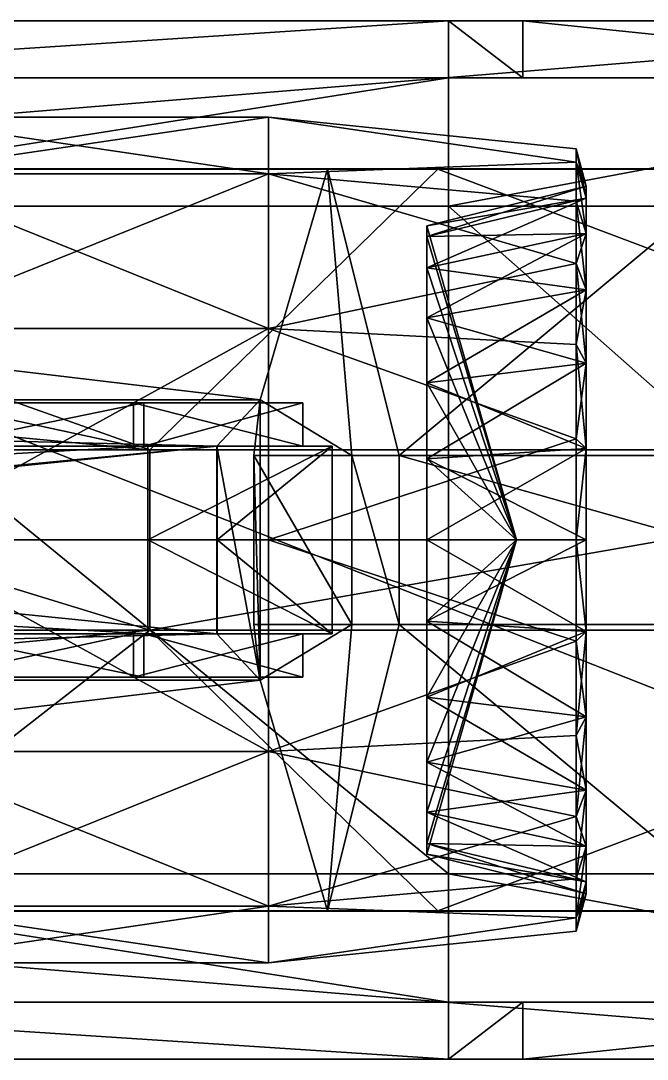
# Model space of a CAD drawing. Extents: x -4.92 to 4.89, y -0.62 to 0.62.
# Drawn here: x -0.315 to 0.018, y -0.276 to 0.276 of the extents above; entities that cross this region are included whole.
import ezdxf

# ---------------------------------------------------------------- set-up
doc = ezdxf.new("R2010")
doc.units = 0

msp = doc.modelspace()

# ---------------------------------------------------------------- linework, layer by layer
for points in [[(0.27942, 0.27597, 2.31236), (-0.04843, 0.27597, 2.19235), (-0.76713, 0.27597, 2.30924)], [(-0.04843, 0.27597, 2.19235), (-0.088, 0.27597, 2.17809), (-0.76713, 0.27597, 2.30924)], [(-0.76713, 0.27597, 2.30924), (-0.088, 0.27597, 2.17809), (-0.55193, 0.27597, 2.167)], [(0.27942, 0.27597, 2.31236), (-0.76713, 0.27597, 2.30924), (-0.6795, 0.19724, 2.45798)], [(0.27942, 0.27597, 2.31236), (-0.6795, 0.19724, 2.45798), (0.32112, 0.19724, 2.45514)], [(-0.088, 0.27597, 2.17809), (-0.55193, 0.24573, 2.17176), (-0.55193, 0.27597, 2.167)], [(-0.088, 0.27597, 2.17809), (-0.088, 0.24573, 2.17809), (-0.55193, 0.24573, 2.17176)], [(-0.04843, 0.24573, 2.19235), (-0.088, 0.27597, 2.17809), (-0.04843, 0.27597, 2.19235)], [(-0.04843, 0.24573, 2.19235), (-0.088, 0.24573, 2.17809), (-0.088, 0.27597, 2.17809)], [(0.24361, 0.24573, 2.18933), (-0.04843, 0.27597, 2.19235), (0.24361, 0.27597, 2.18933)], [(0.27942, 0.27597, 2.31236), (0.24361, 0.27597, 2.18933), (-0.04843, 0.27597, 2.19235)], [(0.24361, 0.24573, 2.18933), (-0.04843, 0.24573, 2.19235), (-0.04843, 0.27597, 2.19235)], [(-0.088, 0.24573, 2.22058), (-0.55193, 0.24573, 2.17176), (-0.088, 0.24573, 2.17809)], [(-0.55193, 0.24573, 2.17176), (-0.088, 0.24573, 2.29998), (-0.52126, 0.17742, 2.42737)], [(-0.55193, 0.24573, 2.17176), (-0.088, 0.24573, 2.22058), (-0.088, 0.24573, 2.29998)], [(-0.52126, 0.17742, 2.42737), (-0.088, 0.24573, 2.29998), (-0.088, 0.17742, 2.42737)], [(0.24361, 0.24573, 2.18933), (-0.088, 0.24573, 2.29998), (-0.088, 0.24573, 2.22058)], [(-0.088, 0.24573, 2.22058), (-0.04843, 0.24573, 2.19235), (0.24361, 0.24573, 2.18933)], [(-0.088, 0.24573, 2.22058), (-0.088, 0.24573, 2.17809), (-0.04843, 0.24573, 2.19235)], [(-0.088, 0.17742, 2.42737), (0.27581, 0.24573, 2.29998), (0.31311, 0.17742, 2.42737)], [(0.24361, 0.24573, 2.18933), (0.27581, 0.24573, 2.29998), (-0.088, 0.24573, 2.29998)], [(-0.088, 0.17742, 2.42737), (-0.088, 0.24573, 2.29998), (0.27581, 0.24573, 2.29998)], [(-0.38729, 0.22481, 2.18523), (-0.18354, 0.19469, 2.29764), (-0.18354, 0.22481, 2.18523)], [(-0.38729, 0.19469, 2.07283), (-0.18354, 0.22481, 2.18523), (-0.18354, 0.19469, 2.07283)], [(-0.38729, 0.22481, 2.18523), (-0.38729, 0.19469, 2.29764), (-0.18354, 0.19469, 2.29764)], [(-0.38729, 0.19469, 2.07283), (-0.38729, 0.22481, 2.18523), (-0.18354, 0.22481, 2.18523)], [(-0.02019, 0.20793, 2.18523), (-0.18354, 0.22481, 2.18523), (-0.02019, 0.20084, 2.23905)], [(-0.02019, 0.20084, 2.13142), (-0.18354, 0.22481, 2.18523), (-0.02019, 0.20793, 2.18523)], [(-0.18354, 0.19469, 2.07283), (-0.18354, 0.22481, 2.18523), (-0.02019, 0.20084, 2.13142)], [(-0.18354, 0.22481, 2.18523), (-0.18354, 0.19469, 2.29764), (-0.02019, 0.20084, 2.23905)], [(-0.02019, 0.20793, 2.18523), (-0.0149, 0.18167, 2.13655), (-0.02019, 0.20084, 2.13142)], [(-0.02019, 0.20084, 2.23905), (-0.0149, 0.18808, 2.18523), (-0.02019, 0.20793, 2.18523)], [(-0.02019, 0.20793, 2.18523), (-0.0149, 0.18808, 2.18523), (-0.0149, 0.18167, 2.13655)], [(-0.02019, 0.18007, 2.08127), (-0.18354, 0.19469, 2.07283), (-0.02019, 0.20084, 2.13142)], [(-0.02019, 0.20084, 2.23905), (-0.18354, 0.19469, 2.29764), (-0.02019, 0.18007, 2.2892)], [(-0.02019, 0.18007, 2.2892), (-0.0149, 0.18167, 2.23391), (-0.02019, 0.20084, 2.23905)], [(-0.02019, 0.20084, 2.13142), (-0.0149, 0.16288, 2.09119), (-0.02019, 0.18007, 2.08127)], [(-0.02019, 0.20084, 2.13142), (-0.0149, 0.18167, 2.13655), (-0.0149, 0.16288, 2.09119)], [(-0.02019, 0.20084, 2.23905), (-0.0149, 0.18167, 2.23391), (-0.0149, 0.18808, 2.18523)], [(-0.18799, 0.0745, 0.09654), (-1.22468, 0.0745, 0.0974), (-1.21911, 0.19714, 0.17546)], [(-0.18799, 0.0745, 0.09654), (-1.21911, 0.19714, 0.17546), (-0.15232, 0.19714, 0.16852)], [(-0.15232, 0.19714, 0.16852), (-1.21911, 0.19714, 0.17546), (-0.66686, 0.19714, 0.54631)], [(-0.6795, 0.19724, 2.45798), (0.32112, -0.19724, 2.45514), (0.32112, 0.19724, 2.45514)], [(-0.6795, 0.19724, 2.45798), (-0.6795, -0.19724, 2.45798), (0.32112, -0.19724, 2.45514)], [(-0.2465, 0.04791, 0.66343), (-0.66686, 0.19714, 0.54631), (-0.55903, 0.07726, 0.66343)], [(-0.15232, 0.19714, 0.16852), (-0.66686, 0.19714, 0.54631), (-0.09364, 0.19714, 0.54631)], [(-0.2465, 0.04791, 0.66343), (-0.09364, 0.19714, 0.54631), (-0.66686, 0.19714, 0.54631)], [(-0.38729, 0.19469, 2.29764), (-0.18354, 0.1124, 2.37992), (-0.18354, 0.19469, 2.29764)], [(-0.38729, 0.1124, 1.92384), (-0.18354, 0.19469, 2.07283), (-0.18354, 0.1124, 1.92384)], [(-0.38729, 0.19469, 2.29764), (-0.38729, 0.1124, 2.37992), (-0.18354, 0.1124, 2.37992)], [(-0.38729, 0.1124, 1.92384), (-0.38729, 0.19469, 2.07283), (-0.18354, 0.19469, 2.07283)], [(-0.09364, 0.19714, 0.54631), (-0.2465, 0.04791, 0.66343), (0.30185, 0.04791, 0.66343)], [(-0.18799, 0.0745, 0.09654), (-0.15232, 0.19714, 0.16852), (-0.13933, 0.045, 0.03484)], [(-0.02019, 0.18007, 2.2892), (-0.18354, 0.19469, 2.29764), (-0.02019, 0.14703, 2.33226)], [(-0.02019, 0.14703, 2.03821), (-0.18354, 0.19469, 2.07283), (-0.02019, 0.18007, 2.08127)], [(-0.18354, 0.1124, 1.92384), (-0.18354, 0.19469, 2.07283), (-0.02019, 0.14703, 2.03821)], [(-0.18354, 0.19469, 2.29764), (-0.18354, 0.1124, 2.37992), (-0.02019, 0.14703, 2.33226)], [(-0.11418, 0.045, -0.02084), (-0.15232, 0.19714, 0.16852), (0.06837, 0.19714, 0.15785)], [(-0.09364, 0.19714, 0.54631), (0.06837, 0.19714, 0.15785), (-0.15232, 0.19714, 0.16852)], [(-0.11418, 0.045, -0.02084), (-0.13933, 0.045, 0.03484), (-0.15232, 0.19714, 0.16852)], [(0.20375, 0.045, -0.02084), (-0.11418, 0.045, -0.02084), (0.06837, 0.19714, 0.15785)], [(-0.09364, 0.19714, 0.54631), (0.30185, 0.04791, 0.66343), (0.15498, 0.19714, 0.54631)], [(-0.09364, 0.19714, 0.54631), (0.15498, 0.19714, 0.54631), (0.06837, 0.19714, 0.15785)], [(-0.0149, 0.18808, 2.18523), (-0.09952, 0.1613, 2.22831), (-0.09952, 0.16699, 2.18509)], [(-0.0149, 0.18167, 2.13655), (-0.0149, 0.18808, 2.18523), (-0.09952, 0.16699, 2.18509)], [(-0.0149, 0.18808, 2.18523), (-0.0149, 0.18167, 2.23391), (-0.09952, 0.1613, 2.22831)], [(-0.088, -0.17742, 2.42737), (-0.52126, 0.17742, 2.42737), (-0.088, 0.17742, 2.42737)], [(-0.088, -0.17742, 2.42737), (-0.52126, -0.17742, 2.42737), (-0.52126, 0.17742, 2.42737)], [(-0.0149, 0.18167, 2.13655), (-0.09952, 0.16699, 2.18509), (-0.09952, 0.1613, 2.14187)], [(-0.0149, 0.18167, 2.23391), (-0.09952, 0.14462, 2.26858), (-0.09952, 0.1613, 2.22831)], [(-0.0149, 0.18167, 2.23391), (-0.0149, 0.16288, 2.27927), (-0.09952, 0.14462, 2.26858)], [(-0.0149, 0.16288, 2.09119), (-0.0149, 0.18167, 2.13655), (-0.09952, 0.1613, 2.14187)], [(0.31311, -0.17742, 2.42737), (-0.088, 0.17742, 2.42737), (0.31311, 0.17742, 2.42737)], [(0.31311, -0.17742, 2.42737), (-0.088, -0.17742, 2.42737), (-0.088, 0.17742, 2.42737)], [(-0.02019, 0.18007, 2.2892), (-0.0149, 0.16288, 2.27927), (-0.0149, 0.18167, 2.23391)], [(-0.02019, 0.18007, 2.2892), (-0.0149, 0.13299, 2.31823), (-0.0149, 0.16288, 2.27927)], [(-0.02019, 0.14703, 2.03821), (-0.02019, 0.18007, 2.08127), (-0.0149, 0.16288, 2.09119)], [(-0.02019, 0.18007, 2.2892), (-0.02019, 0.14703, 2.33226), (-0.0149, 0.13299, 2.31823)], [(-0.09952, 0.1613, 2.14187), (-0.09952, 0.16699, 2.18509), (-0.05182, 0, 2.18509)], [(-0.09952, 0.16699, 2.18509), (-0.09952, 0.1613, 2.22831), (-0.05182, 0, 2.18509)], [(-0.0149, 0.16288, 2.09119), (-0.09952, 0.1613, 2.14187), (-0.09952, 0.14462, 2.1016)], [(-0.0149, 0.16288, 2.27927), (-0.09952, 0.11808, 2.30317), (-0.09952, 0.14462, 2.26858)], [(-0.0149, 0.13299, 2.05224), (-0.0149, 0.16288, 2.09119), (-0.09952, 0.14462, 2.1016)], [(-0.0149, 0.16288, 2.27927), (-0.0149, 0.13299, 2.31823), (-0.09952, 0.11808, 2.30317)], [(-0.09952, 0.1613, 2.22831), (-0.09952, 0.14462, 2.26858), (-0.05182, 0, 2.18509)], [(-0.09952, 0.14462, 2.1016), (-0.09952, 0.1613, 2.14187), (-0.05182, 0, 2.18509)], [(-0.02019, 0.14703, 2.03821), (-0.0149, 0.16288, 2.09119), (-0.0149, 0.13299, 2.05224)], [(-0.02019, 0.10396, 2.00516), (-0.18354, 0.1124, 1.92384), (-0.02019, 0.14703, 2.03821)], [(-0.02019, 0.14703, 2.33226), (-0.18354, 0.1124, 2.37992), (-0.02019, 0.10396, 2.3653)], [(-0.0149, 0.13299, 2.05224), (-0.09952, 0.14462, 2.1016), (-0.09952, 0.11808, 2.06701)], [(-0.09952, 0.11808, 2.06701), (-0.09952, 0.14462, 2.1016), (-0.05182, 0, 2.18509)], [(-0.09952, 0.14462, 2.26858), (-0.09952, 0.11808, 2.30317), (-0.05182, 0, 2.18509)], [(-0.02019, 0.14703, 2.33226), (-0.0149, 0.09404, 2.34812), (-0.0149, 0.13299, 2.31823)], [(-0.02019, 0.14703, 2.33226), (-0.02019, 0.10396, 2.3653), (-0.0149, 0.09404, 2.34812)], [(-0.02019, 0.10396, 2.00516), (-0.02019, 0.14703, 2.03821), (-0.0149, 0.13299, 2.05224)], [(-0.0149, 0.13299, 2.31823), (-0.09952, 0.08349, 2.32971), (-0.09952, 0.11808, 2.30317)], [(-0.0149, 0.13299, 2.31823), (-0.0149, 0.09404, 2.34812), (-0.09952, 0.08349, 2.32971)], [(-0.0149, 0.09404, 2.02235), (-0.0149, 0.13299, 2.05224), (-0.09952, 0.11808, 2.06701)], [(-0.02019, 0.10396, 2.00516), (-0.0149, 0.13299, 2.05224), (-0.0149, 0.09404, 2.02235)], [(-0.09952, 0.11808, 2.30317), (-0.09952, 0.08349, 2.32971), (-0.05182, 0, 2.18509)], [(-0.09952, 0.08349, 2.04047), (-0.09952, 0.11808, 2.06701), (-0.05182, 0, 2.18509)], [(-0.0149, 0.09404, 2.02235), (-0.09952, 0.11808, 2.06701), (-0.09952, 0.08349, 2.04047)], [(-0.18354, 0.1124, 2.37992), (-0.38729, 0, 2.41004), (-0.18354, 0, 2.41004)], [(-0.38729, 0, 1.89372), (-0.18354, 0.1124, 1.92384), (-0.18354, 0, 1.89372)], [(-0.18354, 0.1124, 2.37992), (-0.38729, 0.1124, 2.37992), (-0.38729, 0, 2.41004)], [(-0.38729, 0, 1.89372), (-0.38729, 0.1124, 1.92384), (-0.18354, 0.1124, 1.92384)], [(-0.02019, 0.10396, 2.3653), (-0.18354, 0.1124, 2.37992), (-0.02019, 0.05382, 2.38607)], [(-0.02019, 0.05382, 1.98439), (-0.18354, 0.1124, 1.92384), (-0.02019, 0.10396, 2.00516)], [(-0.18354, 0, 1.89372), (-0.18354, 0.1124, 1.92384), (-0.02019, 0.05382, 1.98439)], [(-0.18354, 0.1124, 2.37992), (-0.18354, 0, 2.41004), (-0.02019, 0.05382, 2.38607)], [(-0.02019, 0.10396, 2.3653), (-0.0149, 0.04868, 2.36691), (-0.0149, 0.09404, 2.34812)], [(-0.02019, 0.05382, 1.98439), (-0.02019, 0.10396, 2.00516), (-0.0149, 0.09404, 2.02235)], [(-0.02019, 0.10396, 2.3653), (-0.02019, 0.05382, 2.38607), (-0.0149, 0.04868, 2.36691)], [(-0.0149, 0.09404, 2.34812), (-0.09952, 0.04322, 2.34639), (-0.09952, 0.08349, 2.32971)], [(-0.0149, 0.04868, 2.00356), (-0.0149, 0.09404, 2.02235), (-0.09952, 0.08349, 2.04047)], [(-0.0149, 0.09404, 2.34812), (-0.0149, 0.04868, 2.36691), (-0.09952, 0.04322, 2.34639)], [(-0.02019, 0.05382, 1.98439), (-0.0149, 0.09404, 2.02235), (-0.0149, 0.04868, 2.00356)], [(-0.0149, 0.04868, 2.00356), (-0.09952, 0.08349, 2.04047), (-0.09952, 0.04322, 2.02379)], [(-0.09952, 0.04322, 2.02379), (-0.09952, 0.08349, 2.04047), (-0.05182, 0, 2.18509)], [(-0.09952, 0.08349, 2.32971), (-0.09952, 0.04322, 2.34639), (-0.05182, 0, 2.18509)], [(-1.22468, 0.0745, 0.0974), (-0.21108, 0.04993, 0.09654), (-1.23834, 0.04993, 0.0974)], [(-1.22468, 0.0745, 0.0974), (-0.18799, 0.0745, 0.09654), (-0.21108, 0.04993, 0.09654)], [(-0.2465, 0.04791, 0.66343), (-0.55903, 0.07726, 0.66343), (-0.55903, 0.04791, 0.69394)], [(-0.36178, 0.07293, -0.78622), (-0.16527, 0.07293, -1.20322), (-0.25516, 0.07293, -1.35591)], [(-0.2497, 0.07293, -0.78622), (-0.36178, 0.04986, -0.78622), (-0.2497, 0.04986, -0.78622)], [(-0.25516, 0.04986, -1.35591), (-0.36178, 0.07293, -0.78622), (-0.25516, 0.07293, -1.35591)], [(-0.36178, 0.07293, -0.78622), (-0.2497, 0.07293, -0.78622), (-0.16527, 0.07293, -1.20322)], [(-0.2497, 0.07293, -0.78622), (-0.36178, 0.07293, -0.78622), (-0.36178, 0.04986, -0.78622)], [(-0.25516, 0.04986, -1.35591), (-0.36178, 0.04986, -0.78622), (-0.36178, 0.07293, -0.78622)], [(-0.16527, 0.04986, -1.20322), (-0.25516, 0.07293, -1.35591), (-0.16527, 0.07293, -1.20322)], [(-0.16527, 0.04986, -1.20322), (-0.25516, 0.04986, -1.35591), (-0.25516, 0.07293, -1.35591)], [(-0.16527, 0.07293, -1.20322), (-0.2497, 0.04986, -0.78622), (-0.16527, 0.04986, -1.20322)], [(-0.16527, 0.07293, -1.20322), (-0.2497, 0.07293, -0.78622), (-0.2497, 0.04986, -0.78622)], [(-0.18799, -0.0745, 0.09654), (-0.21108, 0.04993, 0.09654), (-0.18799, 0.0745, 0.09654)], [(-0.18799, 0.0745, 0.09654), (-0.13933, 0.045, 0.03484), (-0.19142, 0.045, 0.03305)], [(-0.18799, -0.0745, 0.09654), (-0.18799, 0.0745, 0.09654), (-0.19142, 0.045, 0.03305)], [(-1.23834, 0.04993, 0.0974), (-0.21108, 0.04993, 0.21921), (-1.25416, 0.04993, 0.22007)], [(-0.21108, 0.04993, 0.21921), (-1.25416, -0.04993, 0.22007), (-1.25416, 0.04993, 0.22007)], [(-0.21108, 0.04993, 0.21921), (-0.21108, -0.04993, 0.21921), (-1.25416, -0.04993, 0.22007)], [(-1.23834, 0.04993, 0.0974), (-0.21108, 0.04993, 0.09654), (-0.21108, 0.04993, 0.21921)], [(-1.13936, 0.04993, -1.53497), (-0.70607, 0.04993, -0.78574), (-0.24762, 0.04993, -1.38692)], [(-0.24762, 0.04993, -1.38692), (-1.13936, 0, -1.53497), (-1.13936, 0.04993, -1.53497)], [(-0.24762, 0.04993, -1.38692), (-0.24762, 0, -1.38692), (-1.13936, 0, -1.53497)], [(-0.70607, 0, -0.78574), (-0.21081, 0.04993, -0.78617), (-0.70607, 0.04993, -0.78574)], [(-0.24762, 0.04993, -1.38692), (-0.70607, 0.04993, -0.78574), (-0.21081, 0.04993, -0.78617)], [(-0.70607, 0, -0.78574), (-0.21081, 0, -0.78617), (-0.21081, 0.04993, -0.78617)], [(-0.24762, 0.04993, -1.38692), (-0.21081, 0.04993, -0.78617), (-0.14968, 0.04993, -1.22141)], [(-0.14968, 0.04993, -1.22141), (-0.24762, 0, -1.38692), (-0.24762, 0.04993, -1.38692)], [(-0.14968, 0.04993, -1.22141), (-0.14968, 0, -1.22141), (-0.24762, 0, -1.38692)], [(-0.21108, -0.04993, 0.09654), (-0.21108, 0.04993, 0.21921), (-0.21108, 0.04993, 0.09654)], [(-0.21108, -0.04993, 0.09654), (-0.21108, -0.04993, 0.21921), (-0.21108, 0.04993, 0.21921)], [(-0.18799, -0.0745, 0.09654), (-0.21108, -0.04993, 0.09654), (-0.21108, 0.04993, 0.09654)], [(-0.21081, 0, -0.78617), (-0.14968, 0.04993, -1.22141), (-0.21081, 0.04993, -0.78617)], [(-0.21081, 0, -0.78617), (-0.14968, 0, -1.22141), (-0.14968, 0.04993, -1.22141)], [(-0.02019, 0, 1.97731), (-0.18354, 0, 1.89372), (-0.02019, 0.05382, 1.98439)], [(-0.02019, 0.05382, 2.38607), (-0.18354, 0, 2.41004), (-0.02019, 0, 2.39316)], [(-0.02019, 0, 2.39316), (-0.0149, 0.04868, 2.36691), (-0.02019, 0.05382, 2.38607)], [(-0.02019, 0, 1.97731), (-0.02019, 0.05382, 1.98439), (-0.0149, 0.04868, 2.00356)], [(-0.55903, 0.04791, 0.69394), (-0.2465, -0.04791, 0.69394), (-0.2465, 0.04791, 0.69394)], [(-0.2465, 0.04791, 0.66343), (-0.55903, 0.04791, 0.69394), (-0.2465, 0.04791, 0.69394)], [(-0.55903, 0.04791, 0.69394), (-0.55903, -0.04791, 0.69394), (-0.2465, -0.04791, 0.69394)], [(0.30185, 0.04791, 0.66343), (-0.2465, -0.04791, 0.66343), (0.30185, -0.04791, 0.66343)], [(-0.2465, 0.04791, 0.69394), (-0.2465, -0.04791, 0.66343), (-0.2465, 0.04791, 0.66343)], [(0.30185, 0.04791, 0.66343), (-0.2465, 0.04791, 0.66343), (-0.2465, -0.04791, 0.66343)], [(-0.2465, 0.04791, 0.69394), (-0.2465, -0.04791, 0.69394), (-0.2465, -0.04791, 0.66343)], [(-0.18799, -0.0745, 0.09654), (-0.19142, 0.045, 0.03305), (-0.19142, -0.045, 0.03305)], [(-0.19142, 0.045, 0.03305), (-0.13933, -0.045, 0.03484), (-0.19142, -0.045, 0.03305)], [(-0.19142, 0.045, 0.03305), (-0.13933, 0.045, 0.03484), (-0.13933, -0.045, 0.03484)], [(-0.13933, 0.045, 0.03484), (-0.11418, -0.045, -0.02084), (-0.13933, -0.045, 0.03484)], [(-0.13933, 0.045, 0.03484), (-0.11418, 0.045, -0.02084), (-0.11418, -0.045, -0.02084)], [(-0.11418, 0.045, -0.02084), (0.20375, -0.045, -0.02084), (-0.11418, -0.045, -0.02084)], [(-0.11418, 0.045, -0.02084), (0.20375, 0.045, -0.02084), (0.20375, -0.045, -0.02084)], [(-0.0149, 0.04868, 2.36691), (-0.09952, 0, 2.35208), (-0.09952, 0.04322, 2.34639)], [(-0.0149, 0.04868, 2.36691), (-0.0149, 0, 2.37331), (-0.09952, 0, 2.35208)], [(-0.0149, 0, 1.99715), (-0.0149, 0.04868, 2.00356), (-0.09952, 0.04322, 2.02379)], [(-0.02019, 0, 1.97731), (-0.0149, 0.04868, 2.00356), (-0.0149, 0, 1.99715)], [(-0.02019, 0, 2.39316), (-0.0149, 0, 2.37331), (-0.0149, 0.04868, 2.36691)], [(-0.09952, 0.04322, 2.34639), (-0.09952, 0, 2.35208), (-0.05182, 0, 2.18509)], [(-0.09952, 0, 2.0181), (-0.09952, 0.04322, 2.02379), (-0.05182, 0, 2.18509)], [(-0.0149, 0, 1.99715), (-0.09952, 0.04322, 2.02379), (-0.09952, 0, 2.0181)], [(-1.13936, 0, -1.53497), (-0.24762, -0.04993, -1.38692), (-1.13936, -0.04993, -1.53497)], [(-1.13936, 0, -1.53497), (-0.24762, 0, -1.38692), (-0.24762, -0.04993, -1.38692)], [(-0.21081, -0.04993, -0.78617), (-0.70607, 0, -0.78574), (-0.70607, -0.04993, -0.78574)], [(-0.21081, -0.04993, -0.78617), (-0.21081, 0, -0.78617), (-0.70607, 0, -0.78574)], [(-0.24762, 0, -1.38692), (-0.14968, -0.04993, -1.22141), (-0.24762, -0.04993, -1.38692)], [(-0.24762, 0, -1.38692), (-0.14968, 0, -1.22141), (-0.14968, -0.04993, -1.22141)], [(-0.14968, -0.04993, -1.22141), (-0.21081, 0, -0.78617), (-0.21081, -0.04993, -0.78617)], [(-0.14968, -0.04993, -1.22141), (-0.14968, 0, -1.22141), (-0.21081, 0, -0.78617)], [(-0.18354, -0.1124, 2.37992), (-0.38729, 0, 2.41004), (-0.38729, -0.1124, 2.37992)], [(-0.18354, -0.1124, 1.92384), (-0.38729, 0, 1.89372), (-0.18354, 0, 1.89372)], [(-0.18354, -0.1124, 2.37992), (-0.18354, 0, 2.41004), (-0.38729, 0, 2.41004)], [(-0.18354, -0.1124, 1.92384), (-0.38729, -0.1124, 1.92384), (-0.38729, 0, 1.89372)], [(-0.02019, -0.05382, 2.38607), (-0.02019, 0, 2.39316), (-0.18354, 0, 2.41004)], [(-0.02019, 0, 1.97731), (-0.02019, -0.05382, 1.98439), (-0.18354, 0, 1.89372)], [(-0.18354, 0, 1.89372), (-0.02019, -0.05382, 1.98439), (-0.18354, -0.1124, 1.92384)], [(-0.18354, -0.1124, 2.37992), (-0.02019, -0.05382, 2.38607), (-0.18354, 0, 2.41004)], [(-0.0149, -0.04868, 2.36691), (-0.09952, 0, 2.35208), (-0.0149, 0, 2.37331)], [(-0.09952, -0.08349, 2.32971), (-0.05182, 0, 2.18509), (-0.09952, -0.04322, 2.34639)], [(-0.09952, 0, 2.0181), (-0.05182, 0, 2.18509), (-0.09952, -0.04322, 2.02379)], [(-0.09952, -0.08349, 2.04047), (-0.05182, 0, 2.18509), (-0.09952, -0.11808, 2.06701)], [(-0.09952, -0.14462, 2.1016), (-0.05182, 0, 2.18509), (-0.09952, -0.1613, 2.14187)], [(-0.09952, -0.16699, 2.18509), (-0.05182, 0, 2.18509), (-0.09952, -0.1613, 2.22831)], [(-0.09952, -0.14462, 2.26858), (-0.05182, 0, 2.18509), (-0.09952, -0.11808, 2.30317)], [(-0.05182, 0, 2.18509), (-0.09952, -0.08349, 2.32971), (-0.09952, -0.11808, 2.30317)], [(-0.05182, 0, 2.18509), (-0.09952, -0.14462, 2.26858), (-0.09952, -0.1613, 2.22831)], [(-0.05182, 0, 2.18509), (-0.09952, -0.16699, 2.18509), (-0.09952, -0.1613, 2.14187)], [(-0.05182, 0, 2.18509), (-0.09952, -0.14462, 2.1016), (-0.09952, -0.11808, 2.06701)], [(-0.05182, 0, 2.18509), (-0.09952, -0.08349, 2.04047), (-0.09952, -0.04322, 2.02379)], [(-0.05182, 0, 2.18509), (-0.09952, 0, 2.35208), (-0.09952, -0.04322, 2.34639)], [(-0.0149, 0, 1.99715), (-0.09952, -0.04322, 2.02379), (-0.0149, -0.04868, 2.00356)], [(-0.0149, -0.04868, 2.36691), (-0.09952, -0.04322, 2.34639), (-0.09952, 0, 2.35208)], [(-0.0149, 0, 1.99715), (-0.09952, 0, 2.0181), (-0.09952, -0.04322, 2.02379)], [(-0.0149, -0.04868, 2.36691), (-0.02019, 0, 2.39316), (-0.02019, -0.05382, 2.38607)], [(-0.02019, 0, 1.97731), (-0.0149, -0.04868, 2.00356), (-0.02019, -0.05382, 1.98439)], [(-0.0149, -0.04868, 2.36691), (-0.0149, 0, 2.37331), (-0.02019, 0, 2.39316)], [(-0.02019, 0, 1.97731), (-0.0149, 0, 1.99715), (-0.0149, -0.04868, 2.00356)], [(-0.0149, -0.09404, 2.34812), (-0.09952, -0.04322, 2.34639), (-0.0149, -0.04868, 2.36691)], [(-0.0149, -0.04868, 2.00356), (-0.09952, -0.04322, 2.02379), (-0.09952, -0.08349, 2.04047)], [(-0.0149, -0.09404, 2.34812), (-0.09952, -0.08349, 2.32971), (-0.09952, -0.04322, 2.34639)], [(-0.55903, -0.04791, 0.69394), (-0.2465, -0.04791, 0.66343), (-0.2465, -0.04791, 0.69394)], [(-0.55903, -0.04791, 0.69394), (-0.55903, -0.07726, 0.66343), (-0.2465, -0.04791, 0.66343)], [(-0.2465, -0.04791, 0.66343), (-0.55903, -0.07726, 0.66343), (-0.43806, -0.19713, 0.54631)], [(-0.2465, -0.04791, 0.66343), (-0.43806, -0.19713, 0.54631), (-0.09364, -0.19713, 0.54631)], [(-0.09364, -0.19713, 0.54631), (0.30185, -0.04791, 0.66343), (-0.2465, -0.04791, 0.66343)], [(-0.18799, -0.0745, 0.09654), (-0.19142, -0.045, 0.03305), (-0.13933, -0.045, 0.03484)], [(-0.18799, -0.0745, 0.09654), (-0.13933, -0.045, 0.03484), (-0.15232, -0.19713, 0.16852)], [(-0.11418, -0.045, -0.02084), (-0.15232, -0.19713, 0.16852), (-0.13933, -0.045, 0.03484)], [(-0.11418, -0.045, -0.02084), (0.06837, -0.19713, 0.15785), (-0.15232, -0.19713, 0.16852)], [(0.20375, -0.045, -0.02084), (0.06837, -0.19713, 0.15785), (-0.11418, -0.045, -0.02084)], [(-0.0149, -0.04868, 2.00356), (-0.09952, -0.08349, 2.04047), (-0.0149, -0.09404, 2.02235)], [(-0.09364, -0.19713, 0.54631), (0.15498, -0.19713, 0.54631), (0.30185, -0.04791, 0.66343)], [(-0.02019, -0.10396, 2.3653), (-0.0149, -0.04868, 2.36691), (-0.02019, -0.05382, 2.38607)], [(-0.02019, -0.05382, 1.98439), (-0.0149, -0.04868, 2.00356), (-0.0149, -0.09404, 2.02235)], [(-0.02019, -0.10396, 2.3653), (-0.0149, -0.09404, 2.34812), (-0.0149, -0.04868, 2.36691)], [(-0.21108, -0.04993, 0.21921), (-1.23834, -0.04993, 0.0974), (-1.25416, -0.04993, 0.22007)], [(-0.21108, -0.04993, 0.09654), (-1.22468, -0.0745, 0.0974), (-1.23834, -0.04993, 0.0974)], [(-0.21108, -0.04993, 0.21921), (-0.21108, -0.04993, 0.09654), (-1.23834, -0.04993, 0.0974)], [(-0.21108, -0.04993, 0.09654), (-0.18799, -0.0745, 0.09654), (-1.22468, -0.0745, 0.0974)], [(-1.13936, -0.04993, -1.53497), (-0.24762, -0.04993, -1.38692), (-0.70607, -0.04993, -0.78574)], [(-0.24762, -0.04993, -1.38692), (-0.21081, -0.04993, -0.78617), (-0.70607, -0.04993, -0.78574)], [(-0.36178, -0.04986, -0.78622), (-0.2497, -0.07293, -0.78622), (-0.2497, -0.04986, -0.78622)], [(-0.36178, -0.07293, -0.78622), (-0.25516, -0.04986, -1.35591), (-0.25516, -0.07293, -1.35591)], [(-0.36178, -0.04986, -0.78622), (-0.36178, -0.07293, -0.78622), (-0.2497, -0.07293, -0.78622)], [(-0.36178, -0.07293, -0.78622), (-0.36178, -0.04986, -0.78622), (-0.25516, -0.04986, -1.35591)], [(-0.25516, -0.07293, -1.35591), (-0.16527, -0.04986, -1.20322), (-0.16527, -0.07293, -1.20322)], [(-0.25516, -0.07293, -1.35591), (-0.25516, -0.04986, -1.35591), (-0.16527, -0.04986, -1.20322)], [(-0.2497, -0.04986, -0.78622), (-0.16527, -0.07293, -1.20322), (-0.16527, -0.04986, -1.20322)], [(-0.2497, -0.04986, -0.78622), (-0.2497, -0.07293, -0.78622), (-0.16527, -0.07293, -1.20322)], [(-0.24762, -0.04993, -1.38692), (-0.14968, -0.04993, -1.22141), (-0.21081, -0.04993, -0.78617)], [(-0.02019, -0.05382, 1.98439), (-0.02019, -0.10396, 2.00516), (-0.18354, -0.1124, 1.92384)], [(-0.02019, -0.10396, 2.3653), (-0.02019, -0.05382, 2.38607), (-0.18354, -0.1124, 2.37992)], [(-0.02019, -0.05382, 1.98439), (-0.0149, -0.09404, 2.02235), (-0.02019, -0.10396, 2.00516)], [(-0.18799, -0.0745, 0.09654), (-1.21911, -0.19713, 0.17546), (-1.22468, -0.0745, 0.0974)], [(-0.18799, -0.0745, 0.09654), (-0.15232, -0.19713, 0.16852), (-1.21911, -0.19713, 0.17546)], [(-0.16527, -0.07293, -1.20322), (-0.36178, -0.07293, -0.78622), (-0.25516, -0.07293, -1.35591)], [(-0.16527, -0.07293, -1.20322), (-0.2497, -0.07293, -0.78622), (-0.36178, -0.07293, -0.78622)], [(-0.0149, -0.13299, 2.31823), (-0.09952, -0.08349, 2.32971), (-0.0149, -0.09404, 2.34812)], [(-0.0149, -0.13299, 2.31823), (-0.09952, -0.11808, 2.30317), (-0.09952, -0.08349, 2.32971)], [(-0.0149, -0.09404, 2.02235), (-0.09952, -0.08349, 2.04047), (-0.09952, -0.11808, 2.06701)], [(-0.0149, -0.09404, 2.02235), (-0.09952, -0.11808, 2.06701), (-0.0149, -0.13299, 2.05224)], [(-0.02019, -0.14703, 2.33226), (-0.0149, -0.09404, 2.34812), (-0.02019, -0.10396, 2.3653)], [(-0.02019, -0.14703, 2.33226), (-0.0149, -0.13299, 2.31823), (-0.0149, -0.09404, 2.34812)], [(-0.02019, -0.10396, 2.00516), (-0.0149, -0.09404, 2.02235), (-0.0149, -0.13299, 2.05224)], [(-0.02019, -0.14703, 2.33226), (-0.02019, -0.10396, 2.3653), (-0.18354, -0.1124, 2.37992)], [(-0.02019, -0.10396, 2.00516), (-0.02019, -0.14703, 2.03821), (-0.18354, -0.1124, 1.92384)], [(-0.02019, -0.10396, 2.00516), (-0.0149, -0.13299, 2.05224), (-0.02019, -0.14703, 2.03821)], [(-0.18354, -0.1124, 2.37992), (-0.38729, -0.19469, 2.29764), (-0.18354, -0.19469, 2.29764)], [(-0.18354, -0.19469, 2.07283), (-0.38729, -0.1124, 1.92384), (-0.18354, -0.1124, 1.92384)], [(-0.18354, -0.1124, 2.37992), (-0.38729, -0.1124, 2.37992), (-0.38729, -0.19469, 2.29764)], [(-0.18354, -0.19469, 2.07283), (-0.38729, -0.19469, 2.07283), (-0.38729, -0.1124, 1.92384)], [(-0.18354, -0.1124, 1.92384), (-0.02019, -0.14703, 2.03821), (-0.18354, -0.19469, 2.07283)], [(-0.18354, -0.19469, 2.29764), (-0.02019, -0.14703, 2.33226), (-0.18354, -0.1124, 2.37992)], [(-0.0149, -0.16288, 2.27927), (-0.09952, -0.11808, 2.30317), (-0.0149, -0.13299, 2.31823)], [(-0.0149, -0.13299, 2.05224), (-0.09952, -0.11808, 2.06701), (-0.09952, -0.14462, 2.1016)], [(-0.0149, -0.16288, 2.27927), (-0.09952, -0.14462, 2.26858), (-0.09952, -0.11808, 2.30317)], [(-0.0149, -0.13299, 2.05224), (-0.09952, -0.14462, 2.1016), (-0.0149, -0.16288, 2.09119)], [(-0.02019, -0.18007, 2.2892), (-0.0149, -0.13299, 2.31823), (-0.02019, -0.14703, 2.33226)], [(-0.02019, -0.14703, 2.03821), (-0.0149, -0.13299, 2.05224), (-0.0149, -0.16288, 2.09119)], [(-0.02019, -0.18007, 2.2892), (-0.0149, -0.16288, 2.27927), (-0.0149, -0.13299, 2.31823)], [(-0.02019, -0.14703, 2.03821), (-0.02019, -0.18007, 2.08127), (-0.18354, -0.19469, 2.07283)], [(-0.02019, -0.18007, 2.2892), (-0.02019, -0.14703, 2.33226), (-0.18354, -0.19469, 2.29764)], [(-0.0149, -0.18167, 2.23391), (-0.09952, -0.14462, 2.26858), (-0.0149, -0.16288, 2.27927)], [(-0.0149, -0.18167, 2.23391), (-0.09952, -0.1613, 2.22831), (-0.09952, -0.14462, 2.26858)], [(-0.0149, -0.16288, 2.09119), (-0.09952, -0.14462, 2.1016), (-0.09952, -0.1613, 2.14187)], [(-0.02019, -0.14703, 2.03821), (-0.0149, -0.16288, 2.09119), (-0.02019, -0.18007, 2.08127)], [(-0.0149, -0.18808, 2.18523), (-0.09952, -0.1613, 2.22831), (-0.0149, -0.18167, 2.23391)], [(-0.0149, -0.16288, 2.09119), (-0.09952, -0.1613, 2.14187), (-0.0149, -0.18167, 2.13655)], [(-0.0149, -0.18167, 2.13655), (-0.09952, -0.1613, 2.14187), (-0.09952, -0.16699, 2.18509)], [(-0.0149, -0.18808, 2.18523), (-0.09952, -0.16699, 2.18509), (-0.09952, -0.1613, 2.22831)], [(-0.0149, -0.16288, 2.09119), (-0.02019, -0.20084, 2.13142), (-0.02019, -0.18007, 2.08127)], [(-0.0149, -0.18167, 2.23391), (-0.0149, -0.16288, 2.27927), (-0.02019, -0.18007, 2.2892)], [(-0.0149, -0.16288, 2.09119), (-0.0149, -0.18167, 2.13655), (-0.02019, -0.20084, 2.13142)], [(-0.0149, -0.18167, 2.13655), (-0.09952, -0.16699, 2.18509), (-0.0149, -0.18808, 2.18523)], [(-0.55193, -0.24573, 2.17176), (-0.52126, -0.17742, 2.42737), (-0.088, -0.24573, 2.29998)], [(-0.52126, -0.17742, 2.42737), (-0.088, -0.17742, 2.42737), (-0.088, -0.24573, 2.29998)], [(-0.02019, -0.20084, 2.23905), (-0.02019, -0.18007, 2.2892), (-0.18354, -0.19469, 2.29764)], [(-0.02019, -0.18007, 2.08127), (-0.02019, -0.20084, 2.13142), (-0.18354, -0.19469, 2.07283)], [(0.27581, -0.24573, 2.29998), (-0.088, -0.17742, 2.42737), (0.31311, -0.17742, 2.42737)], [(0.27581, -0.24573, 2.29998), (-0.088, -0.24573, 2.29998), (-0.088, -0.17742, 2.42737)], [(-0.0149, -0.18167, 2.23391), (-0.02019, -0.18007, 2.2892), (-0.02019, -0.20084, 2.23905)], [(-0.0149, -0.18167, 2.13655), (-0.02019, -0.20793, 2.18523), (-0.02019, -0.20084, 2.13142)], [(-0.0149, -0.18167, 2.13655), (-0.0149, -0.18808, 2.18523), (-0.02019, -0.20793, 2.18523)], [(-0.0149, -0.18808, 2.18523), (-0.0149, -0.18167, 2.23391), (-0.02019, -0.20084, 2.23905)], [(-0.0149, -0.18808, 2.18523), (-0.02019, -0.20084, 2.23905), (-0.02019, -0.20793, 2.18523)], [(-0.3851, -0.19713, 0.30216), (-1.21911, -0.19713, 0.17546), (-0.15232, -0.19713, 0.16852)], [(-0.6795, -0.19724, 2.45798), (-0.76713, -0.27597, 2.30924), (0.27942, -0.27597, 2.31236)], [(-0.6795, -0.19724, 2.45798), (0.27942, -0.27597, 2.31236), (0.32112, -0.19724, 2.45514)], [(-0.09364, -0.19713, 0.54631), (-0.43806, -0.19713, 0.54631), (-0.43615, -0.19713, 0.52061)], [(-0.09364, -0.19713, 0.54631), (-0.43615, -0.19713, 0.52061), (-0.07256, -0.19713, 0.5087)], [(-0.07256, -0.19713, 0.5087), (-0.43615, -0.19713, 0.52061), (-0.38883, -0.19713, 0.4998)], [(-0.07256, -0.19713, 0.5087), (-0.38883, -0.19713, 0.4998), (-0.35171, -0.19713, 0.46225)], [(-0.18354, -0.19469, 2.29764), (-0.38729, -0.22481, 2.18523), (-0.18354, -0.22481, 2.18523)], [(-0.18354, -0.22481, 2.18523), (-0.38729, -0.19469, 2.07283), (-0.18354, -0.19469, 2.07283)], [(-0.18354, -0.19469, 2.29764), (-0.38729, -0.19469, 2.29764), (-0.38729, -0.22481, 2.18523)], [(-0.18354, -0.22481, 2.18523), (-0.38729, -0.22481, 2.18523), (-0.38729, -0.19469, 2.07283)], [(-0.3851, -0.19713, 0.30216), (-0.15232, -0.19713, 0.16852), (-0.36785, -0.19713, 0.36201)], [(-0.10975, -0.19713, 0.34748), (-0.36785, -0.19713, 0.36201), (-0.15232, -0.19713, 0.16852)], [(-0.10975, -0.19713, 0.34748), (-0.34645, -0.19713, 0.4042), (-0.36785, -0.19713, 0.36201)], [(-0.10975, -0.19713, 0.34748), (-0.35171, -0.19713, 0.46225), (-0.34645, -0.19713, 0.4042)], [(-0.10975, -0.19713, 0.34748), (-0.07256, -0.19713, 0.5087), (-0.35171, -0.19713, 0.46225)], [(-0.18354, -0.19469, 2.07283), (-0.02019, -0.20084, 2.13142), (-0.18354, -0.22481, 2.18523)], [(-0.18354, -0.22481, 2.18523), (-0.02019, -0.20084, 2.23905), (-0.18354, -0.19469, 2.29764)], [(0.06837, -0.19713, 0.15785), (-0.10975, -0.19713, 0.34748), (-0.15232, -0.19713, 0.16852)], [(0.20869, -0.19713, 0.32197), (0.04996, -0.19713, 0.42245), (-0.10975, -0.19713, 0.34748)], [(-0.07256, -0.19713, 0.5087), (-0.10975, -0.19713, 0.34748), (0.04996, -0.19713, 0.42245)], [(0.06837, -0.19713, 0.15785), (0.20869, -0.19713, 0.32197), (-0.10975, -0.19713, 0.34748)], [(0.1232, -0.19713, 0.50949), (-0.09364, -0.19713, 0.54631), (-0.07256, -0.19713, 0.5087)], [(0.1232, -0.19713, 0.50949), (0.15498, -0.19713, 0.54631), (-0.09364, -0.19713, 0.54631)], [(-0.07256, -0.19713, 0.5087), (0.04996, -0.19713, 0.42245), (0.1232, -0.19713, 0.50949)], [(-0.02019, -0.20084, 2.13142), (-0.02019, -0.20793, 2.18523), (-0.18354, -0.22481, 2.18523)], [(-0.02019, -0.20793, 2.18523), (-0.02019, -0.20084, 2.23905), (-0.18354, -0.22481, 2.18523)], [(-0.088, -0.27597, 2.17809), (-0.55193, -0.24573, 2.17176), (-0.088, -0.24573, 2.17809)], [(-0.088, -0.24573, 2.22058), (-0.088, -0.24573, 2.17809), (-0.55193, -0.24573, 2.17176)], [(-0.55193, -0.24573, 2.17176), (-0.088, -0.24573, 2.29998), (-0.088, -0.24573, 2.22058)], [(-0.088, -0.27597, 2.17809), (-0.55193, -0.27597, 2.167), (-0.55193, -0.24573, 2.17176)], [(-0.088, -0.27597, 2.17809), (-0.04843, -0.24573, 2.19235), (-0.04843, -0.27597, 2.19235)], [(-0.088, -0.24573, 2.29998), (0.24361, -0.24573, 2.18933), (-0.088, -0.24573, 2.22058)], [(-0.088, -0.24573, 2.22058), (0.24361, -0.24573, 2.18933), (-0.04843, -0.24573, 2.19235)], [(-0.088, -0.24573, 2.22058), (-0.04843, -0.24573, 2.19235), (-0.088, -0.24573, 2.17809)], [(-0.088, -0.27597, 2.17809), (-0.088, -0.24573, 2.17809), (-0.04843, -0.24573, 2.19235)], [(-0.088, -0.24573, 2.29998), (0.27581, -0.24573, 2.29998), (0.24361, -0.24573, 2.18933)], [(-0.04843, -0.27597, 2.19235), (0.24361, -0.24573, 2.18933), (0.24361, -0.27597, 2.18933)], [(-0.04843, -0.27597, 2.19235), (-0.04843, -0.24573, 2.19235), (0.24361, -0.24573, 2.18933)], [(-0.76713, -0.27597, 2.30924), (-0.55193, -0.27597, 2.167), (-0.088, -0.27597, 2.17809)], [(-0.04843, -0.27597, 2.19235), (-0.76713, -0.27597, 2.30924), (-0.088, -0.27597, 2.17809)], [(0.27942, -0.27597, 2.31236), (-0.76713, -0.27597, 2.30924), (-0.04843, -0.27597, 2.19235)], [(0.27942, -0.27597, 2.31236), (-0.04843, -0.27597, 2.19235), (0.24361, -0.27597, 2.18933)]]:
    msp.add_3dface(points)

doc.saveas('drawing.dxf')
